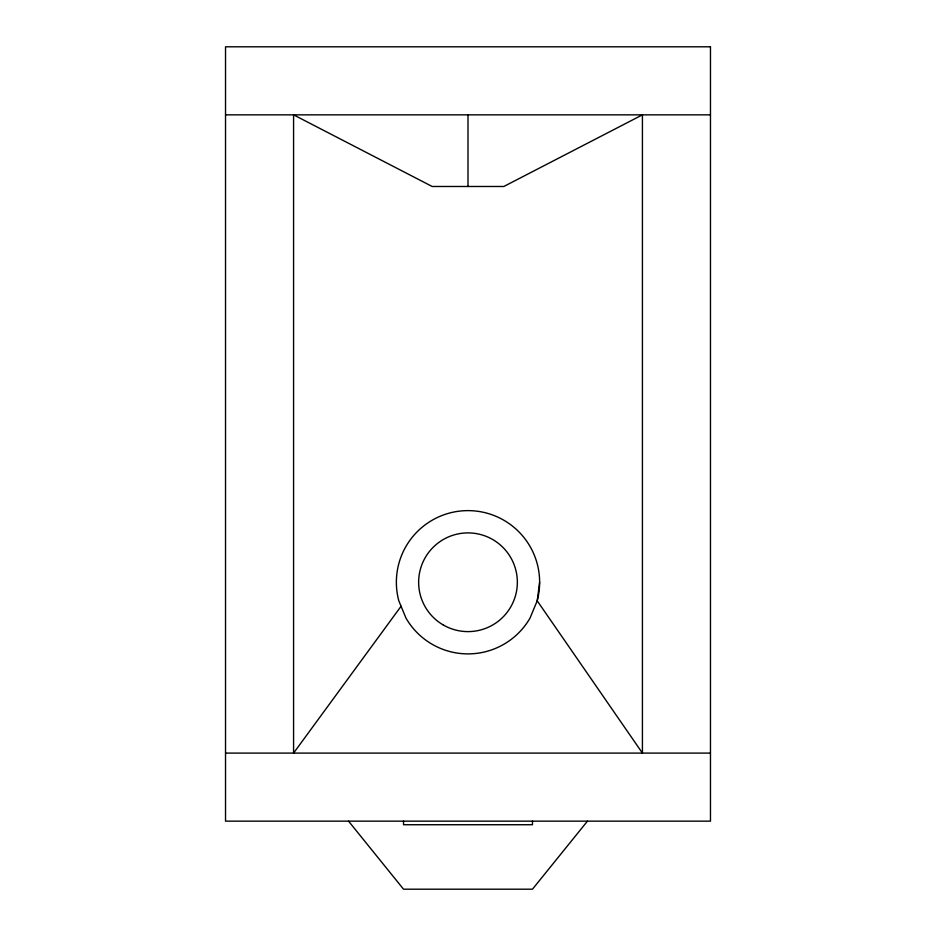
<?xml version="1.0" encoding="UTF-8"?>
<svg xmlns="http://www.w3.org/2000/svg" width="936" height="936" viewBox="0 0 936 936"><rect width="100%" height="100%" fill="white"/><g stroke="black" fill="none" stroke-linecap="round" stroke-linejoin="round"><path stroke-width="1.4" d="M539.627 582.25L537.229 600.772L530.033 618.076A71.627 71.627 0 0 1 405.967 618.076L398.806 600.795A71.627 71.627 0 0 1 468 510.623A71.627 71.627 0 0 1 537.194 600.795L642.424 753.094L642.424 114.847L503.814 186.486L432.186 186.486L293.576 114.847L293.576 753.094L401.076 606.259M587.445 821.153L532.467 889.2L403.533 889.2L348.555 821.153M225.529 114.847L710.471 114.847M225.529 753.094L710.471 753.094M532.467 821.153L532.467 824.733L403.533 824.733L403.533 821.153M468 114.847L468 186.486M710.471 46.8L225.529 46.8L225.529 821.153L710.471 821.153L710.471 46.8M443.325 625.002A49.351 49.351 0 0 0 517.351 582.25A49.351 49.351 0 0 0 443.325 539.51A49.351 49.351 0 0 0 443.325 625.002"/></g></svg>
